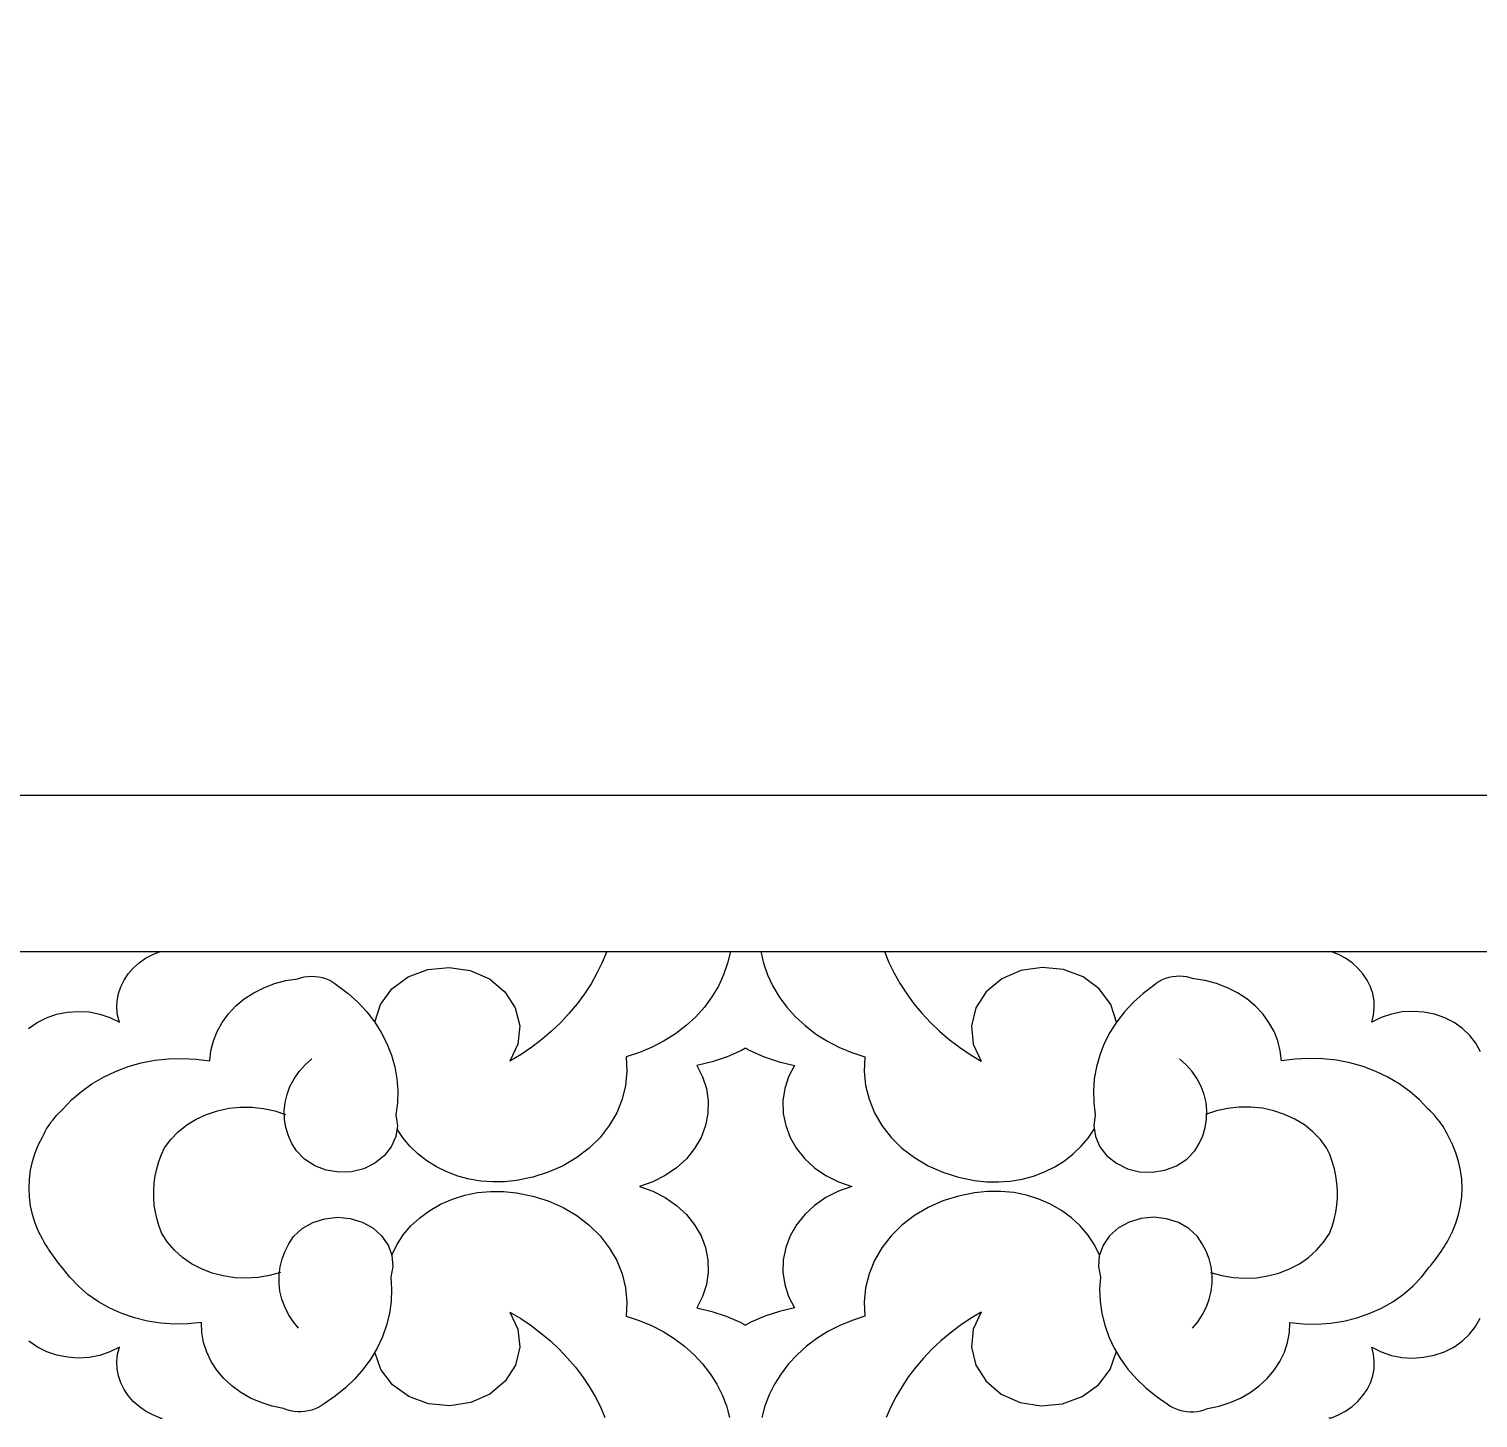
# Model space of a CAD drawing. Extents: x 1188826 to 1909461, y 608442 to 1651179.
# Drawn here: x 1660913.5 to 1661192.2, y 1032543.6 to 1032810.9 of the extents above; entities that cross this region are included whole.
import ezdxf

# ---------------------------------------------------------------- set-up
doc = ezdxf.new("R2010")
doc.units = 0
doc.header["$LTSCALE"] = 1000
doc.header["$MEASUREMENT"] = 0
doc.layers.add('窗', color=4, linetype='Continuous')
doc.layers.add('立面线', color=40, linetype='Continuous')

# ---------------------------------------------------------------- blocks, each defined once
blk = doc.blocks.new('EHYTERHT5EHTER')
at = {"layer": '窗', "ltscale": 3}
blk.add_lwpolyline([(77363.13, -228180.6), (78173.39, -228180.6), (78173.39, -229130.6), (77363.13, -229130.6)], close=True, dxfattribs=at)

msp = doc.modelspace()

# ---------------------------------------------------------------- linework, layer by layer
at = {"layer": '立面线'}
for p, q in [((1669039.81, 1032663.42), (1660727.54, 1032663.42)), ((1660758.89, 1032633.42), (1669008.6, 1032633.42)), ((1660935.9, 1032632.09), (1660937.27, 1032632.83)), ((1660937.27, 1032632.83), (1660938.72, 1032633.42)), ((1661024.58, 1032633.42), (1661023.71, 1032631.3)), ((1661048.36, 1032633.42), (1661047.83, 1032631.14)), ((1661054.22, 1032633.42), (1661054.75, 1032631.14)), ((1661078, 1032633.42), (1661078.87, 1032631.3)), ((1661165.31, 1032632.83), (1661163.86, 1032633.42)), ((1661166.68, 1032632.09), (1661165.31, 1032632.83)), ((1660932.55, 1032629.11), (1660933.52, 1032630.22)), ((1660933.52, 1032630.22), (1660934.64, 1032631.22)), ((1660934.64, 1032631.22), (1660935.9, 1032632.09)), ((1660986.39, 1032628.5), (1660990.17, 1032629.93)), ((1660990.17, 1032629.93), (1660994.27, 1032630.35)), ((1660994.27, 1032630.35), (1660998.34, 1032629.73)), ((1660998.34, 1032629.73), (1661002.02, 1032628.12)), ((1661023.71, 1032631.3), (1661022.71, 1032629.23)), ((1661047.83, 1032631.14), (1661047.06, 1032628.9)), ((1661054.75, 1032631.14), (1661055.52, 1032628.9)), ((1661078.87, 1032631.3), (1661079.87, 1032629.23)), ((1661104.24, 1032629.73), (1661100.56, 1032628.12)), ((1661108.31, 1032630.35), (1661104.24, 1032629.73)), ((1661112.41, 1032629.93), (1661108.31, 1032630.35)), ((1661116.19, 1032628.5), (1661112.41, 1032629.93)), ((1661167.94, 1032631.22), (1661166.68, 1032632.09)), ((1661169.06, 1032630.22), (1661167.94, 1032631.22)), ((1661170.03, 1032629.11), (1661169.06, 1032630.22)), ((1660930.67, 1032625.3), (1660931.11, 1032626.63)), ((1660931.11, 1032626.63), (1660931.74, 1032627.91)), ((1660931.74, 1032627.91), (1660932.55, 1032629.11)), ((1660958.63, 1032626.44), (1660960.7, 1032627.22)), ((1660960.7, 1032627.22), (1660962.87, 1032627.79)), ((1660962.87, 1032627.79), (1660965.1, 1032628.14)), ((1660965.1, 1032628.14), (1660965.75, 1032628.36)), ((1660965.75, 1032628.36), (1660966.42, 1032628.51)), ((1660966.42, 1032628.51), (1660967.11, 1032628.61)), ((1660967.11, 1032628.61), (1660967.8, 1032628.64)), ((1660967.8, 1032628.64), (1660968.5, 1032628.62)), ((1660968.5, 1032628.62), (1660969.19, 1032628.54)), ((1660969.19, 1032628.54), (1660969.86, 1032628.39)), ((1660969.86, 1032628.39), (1660970.52, 1032628.19)), ((1660970.52, 1032628.19), (1660971.14, 1032627.93)), ((1660971.14, 1032627.93), (1660971.74, 1032627.62)), ((1660971.74, 1032627.62), (1660972.29, 1032627.26)), ((1660972.29, 1032627.26), (1660972.8, 1032626.86)), ((1660972.8, 1032626.86), (1660974.84, 1032625.31)), ((1660983.26, 1032626.19), (1660986.39, 1032628.5)), ((1661002.02, 1032628.12), (1661004.99, 1032625.67)), ((1661021.57, 1032627.2), (1661020.3, 1032625.24)), ((1661022.71, 1032629.23), (1661021.57, 1032627.2)), ((1661046.05, 1032626.74), (1661044.82, 1032624.66)), ((1661047.06, 1032628.9), (1661046.05, 1032626.74)), ((1661055.52, 1032628.9), (1661056.53, 1032626.74)), ((1661056.53, 1032626.74), (1661057.76, 1032624.66)), ((1661079.87, 1032629.23), (1661081.01, 1032627.2)), ((1661081.01, 1032627.2), (1661082.29, 1032625.24)), ((1661100.56, 1032628.12), (1661097.59, 1032625.67)), ((1661119.32, 1032626.19), (1661116.19, 1032628.5)), ((1661129.78, 1032626.86), (1661127.74, 1032625.31)), ((1661130.29, 1032627.26), (1661129.78, 1032626.86)), ((1661130.84, 1032627.62), (1661130.29, 1032627.26)), ((1661131.44, 1032627.93), (1661130.84, 1032627.62)), ((1661132.06, 1032628.19), (1661131.44, 1032627.93)), ((1661132.72, 1032628.39), (1661132.06, 1032628.19)), ((1661133.39, 1032628.54), (1661132.72, 1032628.39)), ((1661134.08, 1032628.62), (1661133.39, 1032628.54)), ((1661134.78, 1032628.64), (1661134.08, 1032628.62)), ((1661135.47, 1032628.61), (1661134.78, 1032628.64)), ((1661136.16, 1032628.51), (1661135.47, 1032628.61)), ((1661136.83, 1032628.36), (1661136.16, 1032628.51)), ((1661137.48, 1032628.14), (1661136.83, 1032628.36)), ((1661139.71, 1032627.79), (1661137.48, 1032628.14)), ((1661141.88, 1032627.22), (1661139.71, 1032627.79)), ((1661143.95, 1032626.44), (1661141.88, 1032627.22)), ((1661170.84, 1032627.91), (1661170.03, 1032629.11)), ((1661171.47, 1032626.63), (1661170.84, 1032627.91)), ((1661171.91, 1032625.3), (1661171.47, 1032626.63)), ((1660930.37, 1032622.54), (1660930.42, 1032623.93)), ((1660930.42, 1032623.93), (1660930.67, 1032625.3)), ((1660953.26, 1032622.92), (1660954.88, 1032624.27)), ((1660954.88, 1032624.27), (1660956.68, 1032625.45)), ((1660956.68, 1032625.45), (1660958.63, 1032626.44)), ((1660974.84, 1032625.31), (1660976.71, 1032623.62)), ((1660981.06, 1032623.19), (1660983.26, 1032626.19)), ((1661004.99, 1032625.67), (1661007, 1032622.57)), ((1661020.3, 1032625.24), (1661018.9, 1032623.34)), ((1661044.82, 1032624.66), (1661043.36, 1032622.69)), ((1661057.76, 1032624.66), (1661059.22, 1032622.69)), ((1661082.29, 1032625.24), (1661083.68, 1032623.34)), ((1661097.59, 1032625.67), (1661095.58, 1032622.57)), ((1661121.52, 1032623.19), (1661119.32, 1032626.19)), ((1661127.74, 1032625.31), (1661125.87, 1032623.62)), ((1661145.9, 1032625.45), (1661143.95, 1032626.44)), ((1661147.7, 1032624.27), (1661145.9, 1032625.45)), ((1661149.32, 1032622.92), (1661147.7, 1032624.27)), ((1661172.16, 1032623.93), (1661171.91, 1032625.3)), ((1661172.22, 1032622.54), (1661172.16, 1032623.93)), ((1660916.82, 1032620.64), (1660918.77, 1032621.32)), ((1660918.77, 1032621.32), (1660920.82, 1032621.73)), ((1660920.82, 1032621.73), (1660922.91, 1032621.88)), ((1660922.91, 1032621.88), (1660925.01, 1032621.76)), ((1660925.01, 1032621.76), (1660927.07, 1032621.36)), ((1660927.07, 1032621.36), (1660929.02, 1032620.71)), ((1660930.51, 1032621.16), (1660930.37, 1032622.54)), ((1660930.85, 1032619.8), (1660930.51, 1032621.16)), ((1660950.62, 1032619.77), (1660951.83, 1032621.41)), ((1660951.83, 1032621.41), (1660953.26, 1032622.92)), ((1660976.71, 1032623.62), (1660978.41, 1032621.8)), ((1660978.41, 1032621.8), (1660979.91, 1032619.86)), ((1660979.97, 1032619.78), (1660981.06, 1032623.19)), ((1661007, 1032622.57), (1661007.86, 1032619.11)), ((1661017.38, 1032621.51), (1661015.74, 1032619.75)), ((1661018.9, 1032623.34), (1661017.38, 1032621.51)), ((1661043.36, 1032622.69), (1661041.71, 1032620.85)), ((1661059.22, 1032622.69), (1661060.88, 1032620.85)), ((1661083.68, 1032623.34), (1661085.2, 1032621.51)), ((1661085.2, 1032621.51), (1661086.84, 1032619.75)), ((1661095.58, 1032622.57), (1661094.72, 1032619.11)), ((1661122.61, 1032619.78), (1661121.52, 1032623.19)), ((1661124.17, 1032621.8), (1661122.67, 1032619.86)), ((1661125.87, 1032623.62), (1661124.17, 1032621.8)), ((1661150.75, 1032621.41), (1661149.32, 1032622.92)), ((1661151.96, 1032619.77), (1661150.75, 1032621.41)), ((1661171.73, 1032619.8), (1661172.07, 1032621.16)), ((1661172.07, 1032621.16), (1661172.22, 1032622.54)), ((1661175.52, 1032621.36), (1661173.56, 1032620.71)), ((1661177.57, 1032621.76), (1661175.52, 1032621.36)), ((1661179.67, 1032621.88), (1661177.57, 1032621.76)), ((1661181.76, 1032621.73), (1661179.67, 1032621.88)), ((1661183.81, 1032621.32), (1661181.76, 1032621.73)), ((1661185.76, 1032620.64), (1661183.81, 1032621.32)), ((1660913.39, 1032618.58), (1660915.01, 1032619.72)), ((1660915.01, 1032619.72), (1660916.82, 1032620.64)), ((1660929.02, 1032620.71), (1660930.85, 1032619.8)), ((1660949.65, 1032618.02), (1660950.62, 1032619.77)), ((1660979.91, 1032619.86), (1660979.97, 1032619.78)), ((1660979.97, 1032619.78), (1660981.21, 1032617.82)), ((1661007.86, 1032619.11), (1661007.51, 1032615.59)), ((1661015.74, 1032619.75), (1661013.99, 1032618.08)), ((1661039.86, 1032619.14), (1661037.83, 1032617.58)), ((1661041.71, 1032620.85), (1661039.86, 1032619.14)), ((1661060.88, 1032620.85), (1661062.72, 1032619.14)), ((1661062.72, 1032619.14), (1661064.75, 1032617.58)), ((1661086.84, 1032619.75), (1661088.59, 1032618.08)), ((1661094.72, 1032619.11), (1661095.07, 1032615.59)), ((1661122.61, 1032619.78), (1661121.37, 1032617.82)), ((1661122.67, 1032619.86), (1661122.61, 1032619.78)), ((1661152.93, 1032618.02), (1661151.96, 1032619.77)), ((1661173.56, 1032620.71), (1661171.73, 1032619.8)), ((1661187.57, 1032619.72), (1661185.76, 1032620.64)), ((1661189.19, 1032618.58), (1661187.57, 1032619.72)), ((1661190.6, 1032617.23), (1661189.19, 1032618.58)), ((1660948.45, 1032614.28), (1660948.92, 1032616.18)), ((1660948.92, 1032616.18), (1660949.65, 1032618.02)), ((1660981.21, 1032617.82), (1660982.3, 1032615.68)), ((1660982.3, 1032615.68), (1660983.17, 1032613.47)), ((1661007.51, 1032615.59), (1661005.97, 1032612.3)), ((1661012.13, 1032616.49), (1661010.17, 1032615)), ((1661013.99, 1032618.08), (1661012.13, 1032616.49)), ((1661035.65, 1032616.19), (1661033.33, 1032614.97)), ((1661037.83, 1032617.58), (1661035.65, 1032616.19)), ((1661064.75, 1032617.58), (1661066.93, 1032616.19)), ((1661066.93, 1032616.19), (1661069.25, 1032614.97)), ((1661088.59, 1032618.08), (1661090.45, 1032616.49)), ((1661090.45, 1032616.49), (1661092.41, 1032615)), ((1661095.07, 1032615.59), (1661096.61, 1032612.3)), ((1661120.28, 1032615.68), (1661119.41, 1032613.47)), ((1661121.37, 1032617.82), (1661120.28, 1032615.68)), ((1661153.66, 1032616.18), (1661152.93, 1032618.02)), ((1661154.13, 1032614.28), (1661153.66, 1032616.18)), ((1661191.75, 1032615.73), (1661190.6, 1032617.23)), ((1661192.62, 1032614.09), (1661191.75, 1032615.73)), ((1660937.65, 1032612.47), (1660940.3, 1032612.76)), ((1660940.3, 1032612.76), (1660942.96, 1032612.84)), ((1660942.96, 1032612.84), (1660945.61, 1032612.7)), ((1660945.61, 1032612.7), (1660948.24, 1032612.35)), ((1660948.24, 1032612.35), (1660948.45, 1032614.28)), ((1660966.55, 1032611.56), (1660967.85, 1032612.72)), ((1660983.17, 1032613.47), (1660983.82, 1032611.21)), ((1661008.11, 1032613.6), (1661005.97, 1032612.3)), ((1661010.17, 1032615), (1661008.11, 1032613.6)), ((1661030.89, 1032613.94), (1661028.34, 1032613.11)), ((1661028.34, 1032613.11), (1661028.48, 1032610.38)), ((1661033.33, 1032614.97), (1661030.89, 1032613.94)), ((1661047.74, 1032613.15), (1661044.86, 1032612.19)), ((1661050.48, 1032614.35), (1661047.74, 1032613.15)), ((1661051.29, 1032614.79), (1661050.48, 1032614.35)), ((1661051.29, 1032614.79), (1661052.1, 1032614.35)), ((1661052.1, 1032614.35), (1661054.84, 1032613.15)), ((1661054.84, 1032613.15), (1661057.72, 1032612.19)), ((1661069.25, 1032614.97), (1661071.7, 1032613.94)), ((1661071.7, 1032613.94), (1661074.24, 1032613.11)), ((1661074.24, 1032613.11), (1661074.1, 1032610.38)), ((1661092.41, 1032615), (1661094.47, 1032613.6)), ((1661094.47, 1032613.6), (1661096.61, 1032612.3)), ((1661119.41, 1032613.47), (1661118.76, 1032611.21)), ((1661136.04, 1032611.56), (1661134.73, 1032612.72)), ((1661154.34, 1032612.35), (1661154.13, 1032614.28)), ((1661156.97, 1032612.7), (1661154.34, 1032612.35)), ((1661159.62, 1032612.84), (1661156.97, 1032612.7)), ((1661162.29, 1032612.76), (1661159.62, 1032612.84)), ((1661164.93, 1032612.47), (1661162.29, 1032612.76)), ((1660927.77, 1032609.22), (1660930.09, 1032610.33)), ((1660930.09, 1032610.33), (1660932.53, 1032611.25)), ((1660932.53, 1032611.25), (1660935.06, 1032611.96)), ((1660935.06, 1032611.96), (1660937.65, 1032612.47)), ((1660964.44, 1032608.9), (1660965.4, 1032610.28)), ((1660965.4, 1032610.28), (1660966.55, 1032611.56)), ((1660983.82, 1032611.21), (1660984.23, 1032608.91)), ((1661028.48, 1032610.38), (1661028.22, 1032607.64)), ((1661044.86, 1032612.19), (1661041.89, 1032611.49)), ((1661041.89, 1032611.49), (1661043.01, 1032609.31)), ((1661057.72, 1032612.19), (1661060.69, 1032611.49)), ((1661060.69, 1032611.49), (1661059.57, 1032609.31)), ((1661074.1, 1032610.38), (1661074.37, 1032607.64)), ((1661118.76, 1032611.21), (1661118.35, 1032608.91)), ((1661137.18, 1032610.28), (1661136.04, 1032611.56)), ((1661138.14, 1032608.9), (1661137.18, 1032610.28)), ((1661167.52, 1032611.96), (1661164.93, 1032612.47)), ((1661170.05, 1032611.25), (1661167.52, 1032611.96)), ((1661172.49, 1032610.33), (1661170.05, 1032611.25)), ((1661174.81, 1032609.22), (1661172.49, 1032610.33)), ((1660923.54, 1032606.46), (1660925.58, 1032607.92)), ((1660925.58, 1032607.92), (1660927.77, 1032609.22)), ((1660963.09, 1032605.9), (1660963.66, 1032607.43)), ((1660963.66, 1032607.43), (1660964.44, 1032608.9)), ((1660984.23, 1032608.91), (1660984.4, 1032606.58)), ((1661028.22, 1032607.64), (1661027.55, 1032604.96)), ((1661043.01, 1032609.31), (1661043.76, 1032607.01)), ((1661059.57, 1032609.31), (1661058.83, 1032607.01)), ((1661074.37, 1032607.64), (1661075.03, 1032604.96)), ((1661118.35, 1032608.91), (1661118.18, 1032606.58)), ((1661138.92, 1032607.43), (1661138.14, 1032608.9)), ((1661139.5, 1032605.9), (1661138.92, 1032607.43)), ((1661177, 1032607.92), (1661174.81, 1032609.22)), ((1661179.04, 1032606.46), (1661177, 1032607.92)), ((1660920, 1032603.06), (1660921.67, 1032604.83)), ((1660921.67, 1032604.83), (1660923.54, 1032606.46)), ((1660962.55, 1032602.72), (1660962.71, 1032604.32)), ((1660962.71, 1032604.32), (1660963.09, 1032605.9)), ((1660984.4, 1032606.58), (1660984.34, 1032604.25)), ((1661027.55, 1032604.96), (1661026.5, 1032602.37)), ((1661043.76, 1032607.01), (1661044.1, 1032604.64)), ((1661044.1, 1032604.64), (1661044.04, 1032602.25)), ((1661058.83, 1032607.01), (1661058.48, 1032604.64)), ((1661058.48, 1032604.64), (1661058.54, 1032602.25)), ((1661075.03, 1032604.96), (1661076.08, 1032602.37)), ((1661118.18, 1032606.58), (1661118.24, 1032604.25)), ((1661139.87, 1032604.32), (1661139.5, 1032605.9)), ((1661140.03, 1032602.72), (1661139.87, 1032604.32)), ((1661180.91, 1032604.83), (1661179.04, 1032606.46)), ((1661182.58, 1032603.06), (1661180.91, 1032604.83)), ((1660918.44, 1032601.46), (1660918.8, 1032601.88)), ((1660918.8, 1032601.88), (1660919.19, 1032602.28)), ((1660919.19, 1032602.28), (1660919.58, 1032602.68)), ((1660919.58, 1032602.68), (1660920, 1032603.06)), ((1660945.64, 1032601.14), (1660947.61, 1032602.06)), ((1660947.61, 1032602.06), (1660949.7, 1032602.76)), ((1660949.7, 1032602.76), (1660951.88, 1032603.23)), ((1660951.88, 1032603.23), (1660954.1, 1032603.46)), ((1660954.1, 1032603.46), (1660956.35, 1032603.46)), ((1660956.35, 1032603.46), (1660958.57, 1032603.21)), ((1660958.57, 1032603.21), (1660960.74, 1032602.72)), ((1660960.74, 1032602.72), (1660962.82, 1032602.01)), ((1660962.61, 1032601.11), (1660962.55, 1032602.72)), ((1660984.34, 1032604.25), (1660984.04, 1032601.94)), ((1660984.04, 1032601.94), (1660984.31, 1032599.85)), ((1661026.5, 1032602.37), (1661025.07, 1032599.92)), ((1661044.04, 1032602.25), (1661043.58, 1032599.9)), ((1661058.54, 1032602.25), (1661059, 1032599.9)), ((1661076.08, 1032602.37), (1661077.51, 1032599.92)), ((1661118.24, 1032604.25), (1661118.54, 1032601.94)), ((1661118.54, 1032601.94), (1661118.27, 1032599.85)), ((1661141.84, 1032602.72), (1661139.76, 1032602.01)), ((1661139.97, 1032601.11), (1661140.03, 1032602.72)), ((1661144.01, 1032603.21), (1661141.84, 1032602.72)), ((1661146.24, 1032603.46), (1661144.01, 1032603.21)), ((1661148.48, 1032603.46), (1661146.24, 1032603.46)), ((1661150.7, 1032603.23), (1661148.48, 1032603.46)), ((1661152.88, 1032602.76), (1661150.7, 1032603.23)), ((1661154.97, 1032602.06), (1661152.88, 1032602.76)), ((1661156.94, 1032601.14), (1661154.97, 1032602.06)), ((1661183, 1032602.68), (1661182.58, 1032603.06)), ((1661183.4, 1032602.28), (1661183, 1032602.68)), ((1661183.78, 1032601.88), (1661183.4, 1032602.28)), ((1661184.14, 1032601.46), (1661183.78, 1032601.88)), ((1660916.35, 1032598.3), (1660916.59, 1032598.78)), ((1660916.59, 1032598.78), (1660916.85, 1032599.25)), ((1660916.85, 1032599.25), (1660917.14, 1032599.71)), ((1660917.14, 1032599.71), (1660917.44, 1032600.16)), ((1660917.44, 1032600.16), (1660917.75, 1032600.6)), ((1660917.75, 1032600.6), (1660918.09, 1032601.04)), ((1660918.09, 1032601.04), (1660918.44, 1032601.46)), ((1660940.74, 1032597.24), (1660942.18, 1032598.72)), ((1660942.18, 1032598.72), (1660943.82, 1032600.02)), ((1660943.82, 1032600.02), (1660945.64, 1032601.14)), ((1660962.87, 1032599.51), (1660962.61, 1032601.11)), ((1660963.35, 1032597.96), (1660962.87, 1032599.51)), ((1660984.31, 1032599.85), (1660984, 1032597.77)), ((1660985.4, 1032597.51), (1660984.27, 1032599.22)), ((1661025.07, 1032599.92), (1661023.3, 1032597.64)), ((1661043.58, 1032599.9), (1661042.72, 1032597.63)), ((1661059, 1032599.9), (1661059.86, 1032597.63)), ((1661077.51, 1032599.92), (1661079.28, 1032597.64)), ((1661117.18, 1032597.51), (1661118.31, 1032599.22)), ((1661118.27, 1032599.85), (1661118.58, 1032597.77)), ((1661139.24, 1032597.96), (1661139.71, 1032599.51)), ((1661139.71, 1032599.51), (1661139.97, 1032601.11)), ((1661158.76, 1032600.02), (1661156.94, 1032601.14)), ((1661160.4, 1032598.72), (1661158.76, 1032600.02)), ((1661161.84, 1032597.24), (1661160.4, 1032598.72)), ((1661184.5, 1032601.04), (1661184.14, 1032601.46)), ((1661184.83, 1032600.6), (1661184.5, 1032601.04)), ((1661185.15, 1032600.16), (1661184.83, 1032600.6)), ((1661185.44, 1032599.71), (1661185.15, 1032600.16)), ((1661185.73, 1032599.25), (1661185.44, 1032599.71)), ((1661185.99, 1032598.78), (1661185.73, 1032599.25)), ((1661186.23, 1032598.3), (1661185.99, 1032598.78)), ((1660914.66, 1032594.63), (1660915.32, 1032596.25)), ((1660915.32, 1032596.25), (1660916.12, 1032597.82)), ((1660916.12, 1032597.82), (1660916.35, 1032598.3)), ((1660939.53, 1032595.63), (1660940.74, 1032597.24)), ((1660964.02, 1032596.45), (1660963.35, 1032597.96)), ((1660964.89, 1032595.03), (1660964.02, 1032596.45)), ((1660984, 1032597.77), (1660983.14, 1032595.81)), ((1660986.73, 1032595.91), (1660985.4, 1032597.51)), ((1660988.26, 1032594.44), (1660986.73, 1032595.91)), ((1661023.3, 1032597.64), (1661021.21, 1032595.57)), ((1661042.72, 1032597.63), (1661041.49, 1032595.49)), ((1661059.86, 1032597.63), (1661061.09, 1032595.49)), ((1661079.28, 1032597.64), (1661081.37, 1032595.57)), ((1661114.32, 1032594.44), (1661115.85, 1032595.91)), ((1661115.85, 1032595.91), (1661117.18, 1032597.51)), ((1661118.58, 1032597.77), (1661119.44, 1032595.81)), ((1661137.69, 1032595.03), (1661138.56, 1032596.45)), ((1661138.56, 1032596.45), (1661139.24, 1032597.96)), ((1661163.05, 1032595.63), (1661161.84, 1032597.24)), ((1661186.46, 1032597.82), (1661186.23, 1032598.3)), ((1661187.26, 1032596.25), (1661186.46, 1032597.82)), ((1661187.92, 1032594.63), (1661187.26, 1032596.25)), ((1660914.14, 1032592.98), (1660914.66, 1032594.63)), ((1660938.45, 1032592.97), (1660938.94, 1032594.31)), ((1660938.94, 1032594.31), (1660939.53, 1032595.63)), ((1660966.45, 1032593.41), (1660964.89, 1032595.03)), ((1660968.41, 1032592.15), (1660966.45, 1032593.41)), ((1660981.78, 1032594.07), (1660979.98, 1032592.64)), ((1660983.14, 1032595.81), (1660981.78, 1032594.07)), ((1660989.97, 1032593.12), (1660988.26, 1032594.44)), ((1660991.83, 1032591.97), (1660989.97, 1032593.12)), ((1661018.82, 1032593.74), (1661016.19, 1032592.18)), ((1661021.21, 1032595.57), (1661018.82, 1032593.74)), ((1661039.91, 1032593.52), (1661038.02, 1032591.77)), ((1661041.49, 1032595.49), (1661039.91, 1032593.52)), ((1661061.09, 1032595.49), (1661062.67, 1032593.52)), ((1661062.67, 1032593.52), (1661064.56, 1032591.77)), ((1661081.37, 1032595.57), (1661083.76, 1032593.74)), ((1661083.76, 1032593.74), (1661086.39, 1032592.18)), ((1661110.76, 1032591.97), (1661112.62, 1032593.12)), ((1661112.62, 1032593.12), (1661114.32, 1032594.44)), ((1661119.44, 1032595.81), (1661120.8, 1032594.07)), ((1661120.8, 1032594.07), (1661122.6, 1032592.64)), ((1661134.18, 1032592.15), (1661136.13, 1032593.41)), ((1661136.13, 1032593.41), (1661137.69, 1032595.03)), ((1661163.64, 1032594.31), (1661163.05, 1032595.63)), ((1661164.13, 1032592.97), (1661163.64, 1032594.31)), ((1661188.44, 1032592.98), (1661187.92, 1032594.63)), ((1660913.54, 1032589.6), (1660913.77, 1032591.3)), ((1660913.77, 1032591.3), (1660914.14, 1032592.98)), ((1660937.75, 1032590.22), (1660938.05, 1032591.61)), ((1660938.05, 1032591.61), (1660938.45, 1032592.97)), ((1660970.65, 1032591.3), (1660968.41, 1032592.15)), ((1660973.05, 1032590.92), (1660970.65, 1032591.3)), ((1660975.5, 1032591.02), (1660973.05, 1032590.92)), ((1660977.85, 1032591.61), (1660975.5, 1032591.02)), ((1660979.98, 1032592.64), (1660977.85, 1032591.61)), ((1660993.82, 1032590.99), (1660991.83, 1032591.97)), ((1660995.92, 1032590.2), (1660993.82, 1032590.99)), ((1661013.35, 1032590.91), (1661010.35, 1032589.96)), ((1661016.19, 1032592.18), (1661013.35, 1032590.91)), ((1661038.02, 1032591.77), (1661035.85, 1032590.27)), ((1661064.56, 1032591.77), (1661066.73, 1032590.27)), ((1661086.39, 1032592.18), (1661089.23, 1032590.91)), ((1661089.23, 1032590.91), (1661092.23, 1032589.96)), ((1661106.66, 1032590.2), (1661108.76, 1032590.99)), ((1661108.76, 1032590.99), (1661110.76, 1032591.97)), ((1661122.6, 1032592.64), (1661124.73, 1032591.61)), ((1661124.73, 1032591.61), (1661127.08, 1032591.02)), ((1661127.08, 1032591.02), (1661129.53, 1032590.92)), ((1661129.53, 1032590.92), (1661131.93, 1032591.3)), ((1661131.93, 1032591.3), (1661134.18, 1032592.15)), ((1661164.53, 1032591.61), (1661164.13, 1032592.97)), ((1661164.83, 1032590.22), (1661164.53, 1032591.61)), ((1661188.81, 1032591.3), (1661188.44, 1032592.98)), ((1661189.04, 1032589.6), (1661188.81, 1032591.3)), ((1660913.47, 1032587.89), (1660913.54, 1032589.6)), ((1660913.54, 1032586.18), (1660913.47, 1032587.89)), ((1660937.46, 1032587.42), (1660937.56, 1032588.83)), ((1660937.56, 1032588.83), (1660937.75, 1032590.22)), ((1660998.12, 1032589.61), (1660995.92, 1032590.2)), ((1661000.37, 1032589.23), (1660998.12, 1032589.61)), ((1661002.66, 1032589.06), (1661000.37, 1032589.23)), ((1661004.95, 1032589.1), (1661002.66, 1032589.06)), ((1661007.23, 1032589.35), (1661004.95, 1032589.1)), ((1661010.35, 1032589.96), (1661007.23, 1032589.35)), ((1661033.44, 1032589.06), (1661030.86, 1032588.16)), ((1661030.86, 1032588.16), (1661033.44, 1032587.26)), ((1661035.85, 1032590.27), (1661033.44, 1032589.06)), ((1661066.73, 1032590.27), (1661069.14, 1032589.06)), ((1661069.14, 1032589.06), (1661071.72, 1032588.16)), ((1661071.72, 1032588.16), (1661069.14, 1032587.26)), ((1661092.23, 1032589.96), (1661095.35, 1032589.35)), ((1661095.35, 1032589.35), (1661097.63, 1032589.1)), ((1661097.63, 1032589.1), (1661099.92, 1032589.06)), ((1661099.92, 1032589.06), (1661102.21, 1032589.23)), ((1661102.21, 1032589.23), (1661104.46, 1032589.61)), ((1661104.46, 1032589.61), (1661106.66, 1032590.2)), ((1661165.02, 1032588.83), (1661164.83, 1032590.22)), ((1661165.12, 1032587.42), (1661165.02, 1032588.83)), ((1661189.11, 1032587.89), (1661189.04, 1032589.6)), ((1661189.04, 1032586.18), (1661189.11, 1032587.89)), ((1660913.77, 1032584.48), (1660913.54, 1032586.18)), ((1660937.47, 1032586.02), (1660937.46, 1032587.42)), ((1660937.57, 1032584.61), (1660937.47, 1032586.02)), ((1660990.55, 1032583.58), (1660992.64, 1032584.78)), ((1660992.64, 1032584.78), (1660994.89, 1032585.76)), ((1660994.89, 1032585.76), (1660997.26, 1032586.5)), ((1660997.26, 1032586.5), (1660999.71, 1032587)), ((1660999.71, 1032587), (1661002.21, 1032587.24)), ((1661002.21, 1032587.24), (1661004.73, 1032587.23)), ((1661004.73, 1032587.23), (1661007.23, 1032586.97)), ((1661007.23, 1032586.97), (1661010.35, 1032586.35)), ((1661010.35, 1032586.35), (1661013.35, 1032585.4)), ((1661013.35, 1032585.4), (1661016.19, 1032584.14)), ((1661033.44, 1032587.26), (1661035.85, 1032586.04)), ((1661035.85, 1032586.04), (1661038.02, 1032584.55)), ((1661066.73, 1032586.04), (1661064.56, 1032584.55)), ((1661069.14, 1032587.26), (1661066.73, 1032586.04)), ((1661089.23, 1032585.4), (1661086.39, 1032584.14)), ((1661092.23, 1032586.35), (1661089.23, 1032585.4)), ((1661095.35, 1032586.97), (1661092.23, 1032586.35)), ((1661097.85, 1032587.23), (1661095.35, 1032586.97)), ((1661100.37, 1032587.24), (1661097.85, 1032587.23)), ((1661102.87, 1032587), (1661100.37, 1032587.24)), ((1661105.32, 1032586.5), (1661102.87, 1032587)), ((1661107.69, 1032585.76), (1661105.32, 1032586.5)), ((1661109.94, 1032584.78), (1661107.69, 1032585.76)), ((1661112.03, 1032583.58), (1661109.94, 1032584.78)), ((1661165.01, 1032584.61), (1661165.11, 1032586.02)), ((1661165.11, 1032586.02), (1661165.12, 1032587.42)), ((1661188.81, 1032584.48), (1661189.04, 1032586.18)), ((1660914.14, 1032582.8), (1660913.77, 1032584.48)), ((1660914.66, 1032581.14), (1660914.14, 1032582.8)), ((1660937.78, 1032583.22), (1660937.57, 1032584.61)), ((1660938.09, 1032581.83), (1660937.78, 1032583.22)), ((1660968.05, 1032581.25), (1660970.35, 1032581.98)), ((1660970.35, 1032581.98), (1660972.77, 1032582.25)), ((1660972.77, 1032582.25), (1660975.21, 1032582.03)), ((1660975.21, 1032582.03), (1660977.52, 1032581.34)), ((1660986.92, 1032580.6), (1660988.63, 1032582.18)), ((1660988.63, 1032582.18), (1660990.55, 1032583.58)), ((1661016.19, 1032584.14), (1661018.82, 1032582.58)), ((1661018.82, 1032582.58), (1661021.21, 1032580.75)), ((1661038.02, 1032584.55), (1661039.91, 1032582.8)), ((1661039.91, 1032582.8), (1661041.49, 1032580.83)), ((1661062.67, 1032582.8), (1661061.09, 1032580.83)), ((1661064.56, 1032584.55), (1661062.67, 1032582.8)), ((1661083.76, 1032582.58), (1661081.37, 1032580.75)), ((1661086.39, 1032584.14), (1661083.76, 1032582.58)), ((1661113.95, 1032582.18), (1661112.03, 1032583.58)), ((1661115.66, 1032580.6), (1661113.95, 1032582.18)), ((1661127.37, 1032582.03), (1661125.06, 1032581.34)), ((1661129.81, 1032582.25), (1661127.37, 1032582.03)), ((1661132.23, 1032581.98), (1661129.81, 1032582.25)), ((1661134.53, 1032581.25), (1661132.23, 1032581.98)), ((1661164.49, 1032581.83), (1661164.8, 1032583.22)), ((1661164.8, 1032583.22), (1661165.01, 1032584.61)), ((1661187.92, 1032581.14), (1661188.44, 1032582.8)), ((1661188.44, 1032582.8), (1661188.81, 1032584.48)), ((1660915.32, 1032579.53), (1660914.66, 1032581.14)), ((1660916.12, 1032577.96), (1660915.32, 1032579.53)), ((1660938.5, 1032580.47), (1660938.09, 1032581.83)), ((1660939, 1032579.13), (1660938.5, 1032580.47)), ((1660964.36, 1032578.53), (1660966.02, 1032580.07)), ((1660966.02, 1032580.07), (1660968.05, 1032581.25)), ((1660977.52, 1032581.34), (1660979.58, 1032580.21)), ((1660979.58, 1032580.21), (1660981.28, 1032578.7)), ((1660985.44, 1032578.86), (1660986.92, 1032580.6)), ((1661021.21, 1032580.75), (1661023.3, 1032578.68)), ((1661041.49, 1032580.83), (1661042.72, 1032578.69)), ((1661061.09, 1032580.83), (1661059.86, 1032578.69)), ((1661081.37, 1032580.75), (1661079.28, 1032578.68)), ((1661117.14, 1032578.86), (1661115.66, 1032580.6)), ((1661123, 1032580.21), (1661121.3, 1032578.7)), ((1661125.06, 1032581.34), (1661123, 1032580.21)), ((1661136.56, 1032580.07), (1661134.53, 1032581.25)), ((1661138.22, 1032578.53), (1661136.56, 1032580.07)), ((1661163.58, 1032579.13), (1661164.08, 1032580.47)), ((1661164.08, 1032580.47), (1661164.49, 1032581.83)), ((1661186.46, 1032577.96), (1661187.26, 1032579.53)), ((1661187.26, 1032579.53), (1661187.92, 1032581.14)), ((1660916.38, 1032577.49), (1660916.12, 1032577.96)), ((1660916.65, 1032577.02), (1660916.38, 1032577.49)), ((1660916.93, 1032576.56), (1660916.65, 1032577.02)), ((1660917.22, 1032576.1), (1660916.93, 1032576.56)), ((1660940.11, 1032577.46), (1660939, 1032579.13)), ((1660941.45, 1032575.92), (1660940.11, 1032577.46)), ((1660962.71, 1032575.74), (1660963.45, 1032577.17)), ((1660963.45, 1032577.17), (1660964.36, 1032578.53)), ((1660981.28, 1032578.7), (1660982.53, 1032576.89)), ((1660982.53, 1032576.89), (1660983.24, 1032574.98)), ((1660983.24, 1032574.98), (1660984.21, 1032576.97)), ((1660984.21, 1032576.97), (1660985.44, 1032578.86)), ((1661023.3, 1032578.68), (1661025.07, 1032576.4)), ((1661025.07, 1032576.4), (1661026.5, 1032573.94)), ((1661042.72, 1032578.69), (1661043.58, 1032576.42)), ((1661043.58, 1032576.42), (1661044.04, 1032574.06)), ((1661059, 1032576.42), (1661058.54, 1032574.06)), ((1661059.86, 1032578.69), (1661059, 1032576.42)), ((1661077.51, 1032576.4), (1661076.08, 1032573.94)), ((1661079.28, 1032578.68), (1661077.51, 1032576.4)), ((1661118.37, 1032576.97), (1661117.14, 1032578.86)), ((1661119.34, 1032574.98), (1661118.37, 1032576.97)), ((1661120.05, 1032576.89), (1661119.34, 1032574.98)), ((1661121.3, 1032578.7), (1661120.05, 1032576.89)), ((1661139.13, 1032577.17), (1661138.22, 1032578.53)), ((1661139.87, 1032575.74), (1661139.13, 1032577.17)), ((1661161.13, 1032575.92), (1661162.47, 1032577.46)), ((1661162.47, 1032577.46), (1661163.58, 1032579.13)), ((1661185.36, 1032576.1), (1661185.65, 1032576.56)), ((1661185.65, 1032576.56), (1661185.93, 1032577.02)), ((1661185.93, 1032577.02), (1661186.2, 1032577.49)), ((1661186.2, 1032577.49), (1661186.46, 1032577.96)), ((1660917.52, 1032575.65), (1660917.22, 1032576.1)), ((1660917.83, 1032575.2), (1660917.52, 1032575.65)), ((1660918.15, 1032574.75), (1660917.83, 1032575.2)), ((1660918.47, 1032574.31), (1660918.15, 1032574.75)), ((1660918.81, 1032573.87), (1660918.47, 1032574.31)), ((1660919.15, 1032573.44), (1660918.81, 1032573.87)), ((1660943, 1032574.54), (1660941.45, 1032575.92)), ((1660944.75, 1032573.33), (1660943, 1032574.54)), ((1660961.76, 1032572.72), (1660962.15, 1032574.25)), ((1660962.15, 1032574.25), (1660962.71, 1032575.74)), ((1660983.24, 1032574.98), (1660983.26, 1032574.89)), ((1660983.26, 1032574.89), (1660983.44, 1032572.8)), ((1661026.5, 1032573.94), (1661027.55, 1032571.35)), ((1661044.04, 1032574.06), (1661044.1, 1032571.68)), ((1661058.54, 1032574.06), (1661058.48, 1032571.68)), ((1661076.08, 1032573.94), (1661075.03, 1032571.35)), ((1661119.32, 1032574.89), (1661119.15, 1032572.8)), ((1661119.34, 1032574.98), (1661119.32, 1032574.89)), ((1661140.43, 1032574.25), (1661139.87, 1032575.74)), ((1661140.82, 1032572.72), (1661140.43, 1032574.25)), ((1661157.83, 1032573.33), (1661159.58, 1032574.54)), ((1661159.58, 1032574.54), (1661161.13, 1032575.92)), ((1661183.43, 1032573.44), (1661183.77, 1032573.87)), ((1661183.77, 1032573.87), (1661184.11, 1032574.31)), ((1661184.11, 1032574.31), (1661184.43, 1032574.75)), ((1661184.43, 1032574.75), (1661184.75, 1032575.2)), ((1661184.75, 1032575.2), (1661185.06, 1032575.65)), ((1661185.06, 1032575.65), (1661185.36, 1032576.1)), ((1660919.5, 1032573.01), (1660919.15, 1032573.44)), ((1660919.86, 1032572.59), (1660919.5, 1032573.01)), ((1660921.31, 1032570.73), (1660919.86, 1032572.59)), ((1660946.66, 1032572.33), (1660944.75, 1032573.33)), ((1660948.7, 1032571.53), (1660946.66, 1032572.33)), ((1660950.84, 1032570.96), (1660948.7, 1032571.53)), ((1660953.05, 1032570.62), (1660950.84, 1032570.96)), ((1660959.72, 1032571.05), (1660957.52, 1032570.67)), ((1660961.84, 1032571.66), (1660959.72, 1032571.05)), ((1660961.56, 1032569.6), (1660961.57, 1032571.16)), ((1660961.57, 1032571.16), (1660961.76, 1032572.72)), ((1660983.44, 1032572.8), (1660983.04, 1032570.73)), ((1661027.55, 1032571.35), (1661028.22, 1032568.67)), ((1661044.1, 1032571.68), (1661043.76, 1032569.31)), ((1661058.48, 1032571.68), (1661058.83, 1032569.31)), ((1661075.03, 1032571.35), (1661074.37, 1032568.67)), ((1661119.15, 1032572.8), (1661119.54, 1032570.73)), ((1661140.74, 1032571.66), (1661142.86, 1032571.05)), ((1661141.01, 1032571.16), (1661140.82, 1032572.72)), ((1661141.02, 1032569.6), (1661141.01, 1032571.16)), ((1661142.86, 1032571.05), (1661145.06, 1032570.67)), ((1661149.54, 1032570.62), (1661151.74, 1032570.96)), ((1661151.74, 1032570.96), (1661153.88, 1032571.53)), ((1661153.88, 1032571.53), (1661155.92, 1032572.33)), ((1661155.92, 1032572.33), (1661157.83, 1032573.33)), ((1661181.28, 1032570.73), (1661182.72, 1032572.59)), ((1661182.72, 1032572.59), (1661183.08, 1032573.01)), ((1661183.08, 1032573.01), (1661183.43, 1032573.44)), ((1660922.96, 1032569), (1660921.31, 1032570.73)), ((1660924.81, 1032567.42), (1660922.96, 1032569)), ((1660955.28, 1032570.52), (1660953.05, 1032570.62)), ((1660957.52, 1032570.67), (1660955.28, 1032570.52)), ((1660961.74, 1032568.04), (1660961.56, 1032569.6)), ((1660962.1, 1032566.5), (1660961.74, 1032568.04)), ((1660983.04, 1032570.73), (1660983.19, 1032568.41)), ((1660983.19, 1032568.41), (1660983.1, 1032566.08)), ((1661028.22, 1032568.67), (1661028.48, 1032565.94)), ((1661043.76, 1032569.31), (1661043.01, 1032567.01)), ((1661058.83, 1032569.31), (1661059.57, 1032567.01)), ((1661074.37, 1032568.67), (1661074.1, 1032565.94)), ((1661119.54, 1032570.73), (1661119.39, 1032568.41)), ((1661119.39, 1032568.41), (1661119.48, 1032566.08)), ((1661140.48, 1032566.5), (1661140.84, 1032568.04)), ((1661140.84, 1032568.04), (1661141.02, 1032569.6)), ((1661145.06, 1032570.67), (1661147.3, 1032570.52)), ((1661147.3, 1032570.52), (1661149.54, 1032570.62)), ((1661177.77, 1032567.42), (1661179.62, 1032569)), ((1661179.62, 1032569), (1661181.28, 1032570.73)), ((1660926.83, 1032566.01), (1660924.81, 1032567.42)), ((1660929.01, 1032564.78), (1660926.83, 1032566.01)), ((1660962.65, 1032565.01), (1660962.1, 1032566.5)), ((1660983.1, 1032566.08), (1660982.77, 1032563.77)), ((1661028.48, 1032565.94), (1661028.34, 1032563.2)), ((1661043.01, 1032567.01), (1661041.89, 1032564.82)), ((1661059.57, 1032567.01), (1661060.69, 1032564.82)), ((1661074.1, 1032565.94), (1661074.24, 1032563.2)), ((1661119.48, 1032566.08), (1661119.81, 1032563.77)), ((1661139.93, 1032565.01), (1661140.48, 1032566.5)), ((1661173.57, 1032564.78), (1661175.75, 1032566.01)), ((1661175.75, 1032566.01), (1661177.77, 1032567.42)), ((1660931.32, 1032563.75), (1660929.01, 1032564.78)), ((1660933.75, 1032562.91), (1660931.32, 1032563.75)), ((1660936.25, 1032562.29), (1660933.75, 1032562.91)), ((1660963.38, 1032563.57), (1660962.65, 1032565.01)), ((1660964.27, 1032562.2), (1660963.38, 1032563.57)), ((1660982.77, 1032563.77), (1660982.22, 1032561.49)), ((1661005.97, 1032564.01), (1661007.5, 1032560.75)), ((1661005.97, 1032564.01), (1661008.04, 1032562.76)), ((1661008.04, 1032562.76), (1661010.03, 1032561.42)), ((1661028.34, 1032563.2), (1661030.81, 1032562.4)), ((1661041.89, 1032564.82), (1661044.78, 1032564.15)), ((1661044.78, 1032564.15), (1661047.58, 1032563.23)), ((1661047.58, 1032563.23), (1661050.26, 1032562.08)), ((1661055, 1032563.23), (1661052.32, 1032562.08)), ((1661057.8, 1032564.15), (1661055, 1032563.23)), ((1661060.69, 1032564.82), (1661057.8, 1032564.15)), ((1661074.24, 1032563.2), (1661071.77, 1032562.4)), ((1661094.54, 1032562.76), (1661092.55, 1032561.42)), ((1661096.61, 1032564.01), (1661094.54, 1032562.76)), ((1661096.61, 1032564.01), (1661095.08, 1032560.75)), ((1661119.81, 1032563.77), (1661120.37, 1032561.49)), ((1661138.31, 1032562.2), (1661139.2, 1032563.57)), ((1661139.2, 1032563.57), (1661139.93, 1032565.01)), ((1661166.33, 1032562.29), (1661168.83, 1032562.91)), ((1661168.83, 1032562.91), (1661171.26, 1032563.75)), ((1661171.26, 1032563.75), (1661173.57, 1032564.78)), ((1661191.7, 1032561.24), (1661192.58, 1032562.87)), ((1660938.82, 1032561.89), (1660936.25, 1032562.29)), ((1660941.42, 1032561.71), (1660938.82, 1032561.89)), ((1660944.03, 1032561.76), (1660941.42, 1032561.71)), ((1660946.62, 1032562.02), (1660944.03, 1032561.76)), ((1660946.7, 1032560.09), (1660946.62, 1032562.02)), ((1660947.05, 1032558.17), (1660946.7, 1032560.09)), ((1660965.32, 1032560.92), (1660964.27, 1032562.2)), ((1660982.22, 1032561.49), (1660981.43, 1032559.26)), ((1661007.5, 1032560.75), (1661007.86, 1032557.24)), ((1661010.03, 1032561.42), (1661011.93, 1032559.98)), ((1661011.93, 1032559.98), (1661013.74, 1032558.46)), ((1661030.81, 1032562.4), (1661033.18, 1032561.41)), ((1661033.18, 1032561.41), (1661035.44, 1032560.25)), ((1661035.44, 1032560.25), (1661037.57, 1032558.92)), ((1661050.26, 1032562.08), (1661051.29, 1032561.52)), ((1661052.32, 1032562.08), (1661051.29, 1032561.52)), ((1661067.14, 1032560.25), (1661065.01, 1032558.92)), ((1661069.4, 1032561.41), (1661067.14, 1032560.25)), ((1661071.77, 1032562.4), (1661069.4, 1032561.41)), ((1661090.65, 1032559.98), (1661088.84, 1032558.46)), ((1661092.55, 1032561.42), (1661090.65, 1032559.98)), ((1661095.08, 1032560.75), (1661094.72, 1032557.24)), ((1661120.37, 1032561.49), (1661121.15, 1032559.26)), ((1661137.26, 1032560.92), (1661138.31, 1032562.2)), ((1661155.53, 1032558.17), (1661155.88, 1032560.09)), ((1661155.88, 1032560.09), (1661155.96, 1032562.02)), ((1661155.96, 1032562.02), (1661158.55, 1032561.76)), ((1661158.55, 1032561.76), (1661161.16, 1032561.71)), ((1661161.16, 1032561.71), (1661163.76, 1032561.89)), ((1661163.76, 1032561.89), (1661166.33, 1032562.29)), ((1661189.13, 1032558.42), (1661190.54, 1032559.75)), ((1661190.54, 1032559.75), (1661191.7, 1032561.24)), ((1660915.08, 1032557.29), (1660913.45, 1032558.42)), ((1660916.88, 1032556.38), (1660915.08, 1032557.29)), ((1660930.85, 1032557.25), (1660929.03, 1032556.35)), ((1660930.51, 1032555.89), (1660930.85, 1032557.25)), ((1660947.66, 1032556.3), (1660947.05, 1032558.17)), ((1660980.42, 1032557.09), (1660979.19, 1032555.01)), ((1660981.43, 1032559.26), (1660980.42, 1032557.09)), ((1661007.86, 1032557.24), (1661007.02, 1032553.79)), ((1661013.74, 1032558.46), (1661015.45, 1032556.85)), ((1661037.57, 1032558.92), (1661039.55, 1032557.44)), ((1661039.55, 1032557.44), (1661041.37, 1032555.8)), ((1661063.03, 1032557.44), (1661061.21, 1032555.8)), ((1661065.01, 1032558.92), (1661063.03, 1032557.44)), ((1661088.84, 1032558.46), (1661087.13, 1032556.85)), ((1661094.72, 1032557.24), (1661095.56, 1032553.79)), ((1661121.15, 1032559.26), (1661122.16, 1032557.09)), ((1661122.16, 1032557.09), (1661123.39, 1032555.01)), ((1661154.92, 1032556.3), (1661155.53, 1032558.17)), ((1661172.07, 1032555.89), (1661171.73, 1032557.25)), ((1661171.73, 1032557.25), (1661173.55, 1032556.35)), ((1661185.7, 1032556.38), (1661187.5, 1032557.29)), ((1661187.5, 1032557.29), (1661189.13, 1032558.42)), ((1660918.83, 1032555.72), (1660916.88, 1032556.38)), ((1660920.87, 1032555.31), (1660918.83, 1032555.72)), ((1660922.95, 1032555.17), (1660920.87, 1032555.31)), ((1660925.04, 1032555.3), (1660922.95, 1032555.17)), ((1660927.08, 1032555.69), (1660925.04, 1032555.3)), ((1660929.03, 1032556.35), (1660927.08, 1032555.69)), ((1660930.37, 1032554.51), (1660930.51, 1032555.89)), ((1660930.42, 1032553.12), (1660930.37, 1032554.51)), ((1660948.52, 1032554.5), (1660947.66, 1032556.3)), ((1660949.62, 1032552.81), (1660948.52, 1032554.5)), ((1660979.19, 1032555.01), (1660977.76, 1032553.03)), ((1660981.15, 1032552.95), (1660980, 1032556.33)), ((1661015.45, 1032556.85), (1661017.05, 1032555.17)), ((1661017.05, 1032555.17), (1661018.55, 1032553.42)), ((1661041.37, 1032555.8), (1661043.02, 1032554.04)), ((1661061.21, 1032555.8), (1661059.56, 1032554.04)), ((1661085.53, 1032555.17), (1661084.03, 1032553.42)), ((1661087.13, 1032556.85), (1661085.53, 1032555.17)), ((1661121.43, 1032552.95), (1661122.58, 1032556.33)), ((1661123.39, 1032555.01), (1661124.82, 1032553.03)), ((1661152.96, 1032552.81), (1661154.06, 1032554.5)), ((1661154.06, 1032554.5), (1661154.92, 1032556.3)), ((1661172.22, 1032554.51), (1661172.07, 1032555.89)), ((1661172.16, 1032553.12), (1661172.22, 1032554.51)), ((1661173.55, 1032556.35), (1661175.5, 1032555.69)), ((1661175.5, 1032555.69), (1661177.54, 1032555.3)), ((1661177.54, 1032555.3), (1661179.63, 1032555.17)), ((1661179.63, 1032555.17), (1661181.71, 1032555.31)), ((1661181.71, 1032555.31), (1661183.75, 1032555.72)), ((1661183.75, 1032555.72), (1661185.7, 1032556.38)), ((1660930.67, 1032551.75), (1660930.42, 1032553.12)), ((1660931.11, 1032550.42), (1660930.67, 1032551.75)), ((1660950.95, 1032551.24), (1660949.62, 1032552.81)), ((1660977.76, 1032553.03), (1660976.13, 1032551.16)), ((1660983.4, 1032550), (1660981.15, 1032552.95)), ((1661007.02, 1032553.79), (1661005.04, 1032550.71)), ((1661018.55, 1032553.42), (1661019.93, 1032551.6)), ((1661019.93, 1032551.6), (1661021.19, 1032549.72)), ((1661043.02, 1032554.04), (1661044.47, 1032552.16)), ((1661044.47, 1032552.16), (1661045.73, 1032550.17)), ((1661058.11, 1032552.16), (1661056.85, 1032550.17)), ((1661059.56, 1032554.04), (1661058.11, 1032552.16)), ((1661082.65, 1032551.6), (1661081.39, 1032549.72)), ((1661084.03, 1032553.42), (1661082.65, 1032551.6)), ((1661095.56, 1032553.79), (1661097.54, 1032550.71)), ((1661119.19, 1032550), (1661121.43, 1032552.95)), ((1661124.82, 1032553.03), (1661126.45, 1032551.16)), ((1661151.63, 1032551.24), (1661152.96, 1032552.81)), ((1661171.47, 1032550.42), (1661171.91, 1032551.75)), ((1661171.91, 1032551.75), (1661172.16, 1032553.12)), ((1660931.74, 1032549.14), (1660931.11, 1032550.42)), ((1660932.55, 1032547.94), (1660931.74, 1032549.14)), ((1660952.49, 1032549.81), (1660950.95, 1032551.24)), ((1660954.21, 1032548.55), (1660952.49, 1032549.81)), ((1660956.09, 1032547.47), (1660954.21, 1032548.55)), ((1660974.32, 1032549.42), (1660972.34, 1032547.83)), ((1660976.13, 1032551.16), (1660974.32, 1032549.42)), ((1660986.54, 1032547.74), (1660983.4, 1032550)), ((1661005.04, 1032550.71), (1661002.1, 1032548.24)), ((1661021.19, 1032549.72), (1661022.34, 1032547.78)), ((1661045.73, 1032550.17), (1661046.77, 1032548.1)), ((1661056.85, 1032550.17), (1661055.81, 1032548.1)), ((1661081.39, 1032549.72), (1661080.24, 1032547.78)), ((1661097.54, 1032550.71), (1661100.48, 1032548.24)), ((1661116.04, 1032547.74), (1661119.19, 1032550)), ((1661126.45, 1032551.16), (1661128.26, 1032549.42)), ((1661128.26, 1032549.42), (1661130.24, 1032547.83)), ((1661146.49, 1032547.47), (1661148.37, 1032548.55)), ((1661148.37, 1032548.55), (1661150.09, 1032549.81)), ((1661150.09, 1032549.81), (1661151.63, 1032551.24)), ((1661170.03, 1032547.94), (1661170.84, 1032549.14)), ((1661170.84, 1032549.14), (1661171.47, 1032550.42)), ((1660933.52, 1032546.83), (1660932.55, 1032547.94)), ((1660934.64, 1032545.83), (1660933.52, 1032546.83)), ((1660935.9, 1032544.96), (1660934.64, 1032545.83)), ((1660958.11, 1032546.59), (1660956.09, 1032547.47)), ((1660960.23, 1032545.91), (1660958.11, 1032546.59)), ((1660962.44, 1032545.46), (1660960.23, 1032545.91)), ((1660969.68, 1032546), (1660969.1, 1032545.66)), ((1660970.21, 1032546.38), (1660969.68, 1032546)), ((1660972.34, 1032547.83), (1660970.21, 1032546.38)), ((1660990.33, 1032546.35), (1660986.54, 1032547.74)), ((1660994.41, 1032545.97), (1660990.33, 1032546.35)), ((1660998.45, 1032546.62), (1660994.41, 1032545.97)), ((1661002.1, 1032548.24), (1660998.45, 1032546.62)), ((1661022.34, 1032547.78), (1661023.36, 1032545.79)), ((1661023.36, 1032545.79), (1661024.25, 1032543.76)), ((1661046.77, 1032548.1), (1661047.59, 1032545.96)), ((1661047.59, 1032545.96), (1661048.19, 1032543.76)), ((1661054.99, 1032545.96), (1661054.39, 1032543.76)), ((1661055.81, 1032548.1), (1661054.99, 1032545.96)), ((1661079.23, 1032545.79), (1661078.33, 1032543.76)), ((1661080.24, 1032547.78), (1661079.23, 1032545.79)), ((1661100.48, 1032548.24), (1661104.13, 1032546.62)), ((1661104.13, 1032546.62), (1661108.17, 1032545.97)), ((1661108.17, 1032545.97), (1661112.26, 1032546.35)), ((1661112.26, 1032546.35), (1661116.04, 1032547.74)), ((1661130.24, 1032547.83), (1661132.37, 1032546.38)), ((1661132.37, 1032546.38), (1661132.9, 1032546)), ((1661132.9, 1032546), (1661133.48, 1032545.66)), ((1661140.14, 1032545.46), (1661142.35, 1032545.91)), ((1661142.35, 1032545.91), (1661144.47, 1032546.59)), ((1661144.47, 1032546.59), (1661146.49, 1032547.47)), ((1661166.68, 1032544.96), (1661167.94, 1032545.83)), ((1661167.94, 1032545.83), (1661169.06, 1032546.83)), ((1661169.06, 1032546.83), (1661170.03, 1032547.94)), ((1660937.27, 1032544.22), (1660935.9, 1032544.96)), ((1660938.73, 1032543.63), (1660937.27, 1032544.22)), ((1660938.73, 1032543.63), (1660939.08, 1032543.63)), ((1660963.07, 1032545.22), (1660962.44, 1032545.46)), ((1660963.73, 1032545.03), (1660963.07, 1032545.22)), ((1660964.41, 1032544.9), (1660963.73, 1032545.03)), ((1660965.1, 1032544.83), (1660964.41, 1032544.9)), ((1660965.8, 1032544.82), (1660965.1, 1032544.83)), ((1660966.49, 1032544.87), (1660965.8, 1032544.82)), ((1660967.18, 1032544.99), (1660966.49, 1032544.87)), ((1660967.84, 1032545.16), (1660967.18, 1032544.99)), ((1660968.49, 1032545.38), (1660967.84, 1032545.16)), ((1660969.1, 1032545.66), (1660968.49, 1032545.38)), ((1661133.48, 1032545.66), (1661134.09, 1032545.38)), ((1661134.09, 1032545.38), (1661134.74, 1032545.16)), ((1661134.74, 1032545.16), (1661135.4, 1032544.99)), ((1661135.4, 1032544.99), (1661136.09, 1032544.87)), ((1661136.09, 1032544.87), (1661136.78, 1032544.82)), ((1661136.78, 1032544.82), (1661137.48, 1032544.83)), ((1661137.48, 1032544.83), (1661138.17, 1032544.9)), ((1661138.17, 1032544.9), (1661138.85, 1032545.03)), ((1661138.85, 1032545.03), (1661139.51, 1032545.22)), ((1661139.51, 1032545.22), (1661140.14, 1032545.46)), ((1661163.85, 1032543.63), (1661163.5, 1032543.63)), ((1661163.85, 1032543.63), (1661165.31, 1032544.22)), ((1661165.31, 1032544.22), (1661166.68, 1032544.96))]:
    msp.add_line(p, q, dxfattribs=at)

# ---------------------------------------------------------------- block references
at = {"layer": '窗'}
msp.add_blockref('EHYTERHT5EHTER', (1583484.46, 1261794.02), dxfattribs=at)

doc.saveas('drawing.dxf')
